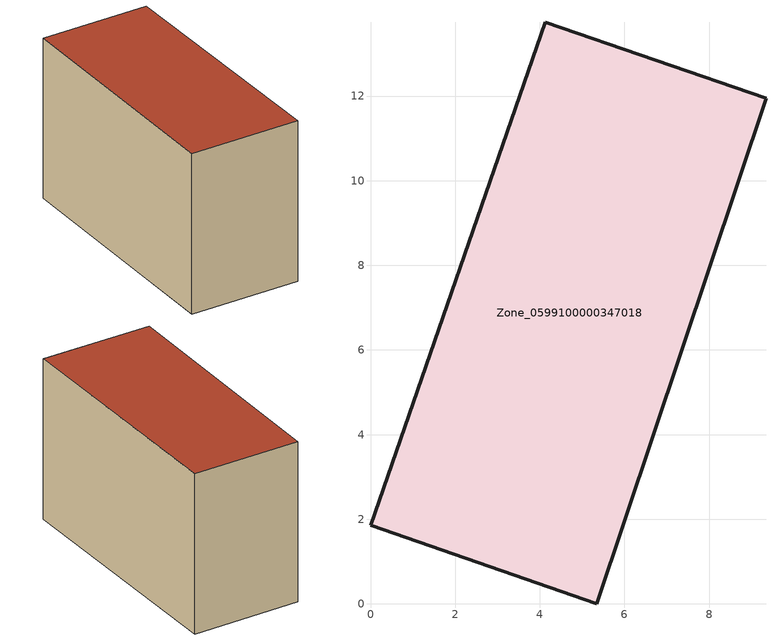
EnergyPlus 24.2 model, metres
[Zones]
Zone_0599100000347018
 floor ground (C_G): 0,1.86 4.13,13.75 9.34,11.94 5.35,0 z0
 wall outside (C_F): 4.13,13.75 0,1.86 5.35,0 9.34,11.94 4.13,13.75 z0:8.3
 roof outside (C_R): 5.35,0 9.34,11.94 4.13,13.75 0,1.86 z8.3
[BUILDING]
Pand.0599100000347018: North Axis=0; Terrain=City; Loads Convergence Tolerance Value=0.04; Temperature Convergence Tolerance Value=0.4; Solar Distribution=FullExterior; Maximum Number of Warmup Days=25; Minimum Number of Warmup Days=1
[Site:Location]
Rotterdam.The.Hague.AP_ZH_NLD Design_Conditions: Latitude=51.96; Longitude=4.45; Time Zone=1; Elevation=-4.5
[SITE:GROUNDTEMPERATURE:BUILDINGSURFACE]
18, 18, 18, 18, 18, 18, 18, 18, 18, 18, 18, 18
[MATERIAL] Thermal Absorptance=0.9; Solar Absorptance=0.7; Visible Absorptance=0.7
Name | Roughness | Thickness | Conductivity | Density | Specific Heat
G.TC.1992-2005 | MediumSmooth | 0.15 | 0.06 | 540 | 1210
F.TC.1992-2005 | Rough | 0.3 | 0.12 | 1920 | 840
R.TC.1992-2005 | MediumRough | 0.2 | 0.08 | 1500 | 1000
[CONSTRUCTION]
C_G: G.TC.1992-2005
C_F: F.TC.1992-2005
C_R: R.TC.1992-2005
[ZONE]
Zone_0599100000347018: Type=1; Multiplier=1; Ceiling Height=Autocalculate; Volume=Autocalculate; Floor Area=autocalculate; Part of Total Floor Area=Yes
[ZONEINFILTRATION:DESIGNFLOWRATE]
Infil_Zone_0599100000347018: Zone or ZoneList or Space or SpaceList=Zone_0599100000347018; Schedule=AlwaysOn; Design Flow Rate Calculation Method=Flow/Area; Flow Rate per Floor Area=0.0015; Constant Term Coefficient=1; Temperature Term Coefficient=0; Velocity Term Coefficient=0; Velocity Squared Term Coefficient=0
[HVACTEMPLATE:ZONE:IDEALLOADSAIRSYSTEM]
Zone_0599100000347018: Maximum Heating Supply Air Temperature=50; Minimum Cooling Supply Air Temperature=13; Maximum Heating Supply Air Humidity Ratio=0.0156; Minimum Cooling Supply Air Humidity Ratio=0.0077; Heating Limit=NoLimit; Cooling Limit=NoLimit; Dehumidification Control Type=ConstantSensibleHeatRatio; Cooling Sensible Heat Ratio=0.7; Dehumidification Setpoint=60; Humidification Control Type=None; Humidification Setpoint=30; Outdoor Air Method=None; Outdoor Air Flow Rate per Person=0.00944; Outdoor Air Flow Rate per Zone Floor Area=0; Outdoor Air Flow Rate per Zone=0; Demand Controlled Ventilation Type=None; Outdoor Air Economizer Type=NoEconomizer; Heat Recovery Type=None; Sensible Heat Recovery Effectiveness=0.7; Latent Heat Recovery Effectiveness=0.65
[ZONECONTROL:THERMOSTAT]
ThermostatControl_Zone_0599100000347018: Zone or ZoneList=Zone_0599100000347018; Control Type Schedule=DualSetpointControlType; Control 1=Thermostat_Zone_0599100000347018; Temperature Difference Between Cutout And Setpoint=0
[THERMOSTATSETPOINT:DUALSETPOINT]
Thermostat_Zone_0599100000347018: Heating Setpoint Temperature Schedule=HeatingSetpoint_Zone_0599100000347018; Cooling Setpoint Temperature Schedule=CoolingSetpoint_Zone_0599100000347018
[SCHEDULE:COMPACT]
HeatingSetpoint_Zone_0599100000347018: Through: 12/31, For: AllDays, Until: 24:00, 21
CoolingSetpoint_Zone_0599100000347018: Through: 12/31, For: AllDays, Until: 24:00, 24
DualSetpointControlType: Through: 12/31, For: AllDays, Until: 24:00, 4
AlwaysOn: Through: 12/31, For: AllDays, Until: 24:00, 1
